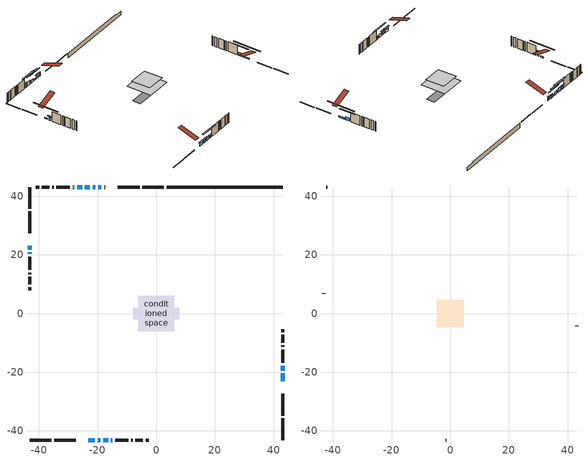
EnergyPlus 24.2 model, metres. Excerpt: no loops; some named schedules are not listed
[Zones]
conditioned space
 floor outside (Floor1 construction): -2.17,-2.17 -2.17,2.17 2.17,2.17 2.17,-2.17 z0.61
 floor adiabatic (AdiabaticFloorConstruction): -6.07,-6.07 -6.07,6.07 6.07,6.07 6.07,-6.07 z3.05
 floor foundation (Slab1 construction): -7.89,-2.01 -7.89,2.01 7.89,2.01 7.89,-2.01 z-1.74
 wall outside (RimJoist1 construction): 2.62,43.14 -4.76,43.14 / -43.14,-43.14 -35.76,-43.14 / -43.14,43.14 -43.14,35.76 / 43.14,-43.14 43.14,-35.76 z0.61:0.91
 wall outside (RimJoist2 construction): -5.69,43.14 -13.12,43.14 / -34.83,-43.14 -27.41,-43.14 / -43.14,34.83 -43.14,27.41 / 43.14,-34.83 43.14,-27.41 z0.61:0.91
 wall outside (AdiabaticWallConstruction 1): -17.34,43.14 -17.79,43.14 z0.61:2.64
 wall outside (AdiabaticWallConstruction): -18.72,43.14 -19.84,43.14 z0.61:1.73; -20.77,43.14 -21.68,43.14 z0.61:1.5; -22.61,43.14 -24.31,43.14 z0.61:2.11; -25.24,43.14 -26.99,43.14 z0.61:2.62; 43.14,-23.18 43.14,-20.44 / -43.14,23.18 -43.14,21.81 z0.61:1.14; -27.92,43.14 -28.56,43.14 z0.61:1.91; -43.14,20.88 -43.14,20.35 z0.61:2.14; -23.18,-43.14 -20.95,-43.14 / -20.02,-43.14 -19.08,-43.14 z0.61:1.93; -18.15,-43.14 -16.42,-43.14 z0.61:2.31; -15.49,-43.14 -14.98,-43.14 z0.61:2.24; 43.14,-19.51 43.14,-17.78 z0.61:2.13
 wall outside (Wall1 construction): -29.49,43.14 -34.05,43.14 / -14.05,-43.14 -9.49,-43.14 / -43.14,19.42 -43.14,14.85 / 43.14,-16.85 43.14,-12.28 z0.61:5.49
 wall outside (Wall2 construction): -34.98,43.14 -35.5,43.14 / -8.56,-43.14 -8.04,-43.14 / -43.14,13.92 -43.14,13.41 / 43.14,-11.35 43.14,-10.84 z0.61:5.49
 wall outside (Wall3 construction): -36.43,43.14 -39.01,43.14 / -7.11,-43.14 -4.53,-43.14 / -43.14,12.48 -43.14,9.89 / 43.14,-9.91 43.14,-7.32 z0.61:5.49
 wall outside (Wall4 construction): -39.94,43.14 -41.04,43.14 / -3.6,-43.14 -2.5,-43.14 / -43.14,8.96 -43.14,7.87 / 43.14,-6.39 43.14,-5.29 z0.61:5.49
 wall foundation (FoundationWall1 construction): 3.55,43.14,-1.74 3.55,43.14,0.61 39.18,43.14,0.61 39.18,43.14,0.06 43.14,43.14,0.06 43.14,43.14,-1.74
 window (WindowConstruction): -18.72,43.14 -19.84,43.14 z0.61:1.73
 window (WindowConstruction 7): -20.77,43.14 -21.68,43.14 z0.61:1.5
 window (WindowConstruction 8): -22.61,43.14 -24.31,43.14 z0.61:2.11
 window (WindowConstruction 9): -25.24,43.14 -26.99,43.14 z0.61:2.62
 window (WindowConstruction 11): 43.14,-23.18 43.14,-20.44 z0.61:1.14
 window (WindowConstruction 12): -43.14,23.18 -43.14,21.81 z0.61:1.14
 window (WindowConstruction 1): -27.92,43.14 -28.56,43.14 z0.61:1.91
 window (WindowConstruction 2): -43.14,20.88 -43.14,20.35 z0.61:2.13
 window (WindowConstruction 3): -23.18,-43.14 -20.95,-43.14 z0.61:1.93
 window (WindowConstruction 4): -20.02,-43.14 -19.08,-43.14 z0.61:1.93
 window (WindowConstruction 5): -18.15,-43.14 -16.42,-43.14 z0.61:2.31
 window (WindowConstruction 10): -15.49,-43.14 -14.98,-43.14 z0.61:2.23
 window (WindowConstruction 6): 43.14,-19.51 43.14,-17.78 z0.61:2.13
 door (Door): -17.34,43.14 -17.79,43.14 z0.61:2.64
 ceiling adiabatic (AdiabaticFloorConstruction): 6.07,-6.07 6.07,6.07 -6.07,6.07 -6.07,-6.07 z3.05
attic - vented
 floor to conditioned space (Floor2 construction Reversed): -4.61,-4.61 -4.61,4.61 4.61,4.61 4.61,-4.61 z5.49
 wall outside (Wall5 construction): -41.97,43.14 -42.21,43.14 / -1.57,-43.14 -1.33,-43.14 / -43.14,6.94 -43.14,6.69 / 43.14,-4.37 43.14,-4.12 z0.61:5.49
 roof outside (Roof1 construction): -16.41,43.14,5.49 -16.41,34.17,8.48 -14.05,34.17,8.48 -14.05,43.14,5.49; -24.11,-43.14,5.49 -24.11,-34.17,8.48 -26.48,-34.17,8.48 -26.48,-43.14,5.49; -43.14,24.11,5.49 -34.17,24.11,8.48 -34.17,26.48,8.48 -43.14,26.48,5.49; 43.14,-24.11,5.49 34.17,-24.11,8.48 34.17,-26.48,8.48 43.14,-26.48,5.49
shading: -20.6,43.14 -17.96,43.14 -17.96,43.6 -20.6,43.6 z2.49; -24.88,43.14 -17.57,43.14 -17.57,43.6 -24.88,43.6 z4.7; -27.51,43.14 -19.41,43.14 -19.41,43.6 -27.51,43.6 z5.31; -30.19,43.14 -22.04,43.14 -22.04,43.6 -30.19,43.6 z5.82; 43.14,-14.8 43.14,-28.82 43.6,-28.82 43.6,-14.8 z6.78; -43.14,16.17 -43.14,28.82 -43.6,28.82 -43.6,16.17 z6.78; -29.32,43.14 -27.16,43.14 -27.16,43.6 -29.32,43.6 z2.66; -43.14,19.59 -43.14,21.64 -43.6,21.64 -43.6,19.59 z2.89; -20.19,-43.14 -23.94,-43.14 -23.94,-43.6 -20.19,-43.6 z2.69; -18.32,-43.14 -20.78,-43.14 -20.78,-43.6 -18.32,-43.6 z2.69; -13.22,-43.14 -21.35,-43.14 -21.35,-43.6 -13.22,-43.6 z5.51; -11.78,-43.14 -18.69,-43.14 -18.69,-43.6 -11.78,-43.6 z5.43; 43.14,-14.58 43.14,-22.71 43.6,-22.71 43.6,-14.58 z5.33
[Building]
Building 1: Terrain=Suburbs
[Site:Location]
Montreal Intl AP_QC: Latitude {deg}=45.47; Longitude {deg}=-73.74; Time Zone {hr}=-5; Elevation {m}=36; Keep Site Location Information=Yes
[Site:GroundTemperature:Shallow]
2.07863, -0.316383, -0.508184, 0.628371, 5.19101, 9.73239, 13.6695, 16.1636, 16.3755, 14.347, 10.5102, 6.10817
[Site:WaterMainsTemperature]
Calculation Method=Schedule; Temperature Schedule=mains temperature schedule
[Material] Roughness=Rough; Thermal Absorptance=0.9
Name | Thickness {m} | Conductivity {W/m-K} | Density {kg/m3} | Specific Heat {J/kg-K} | Solar Absorptance | Visible Absorptance
asphalt or fiberglass shingles | 0.00635 | 0.162714 | 1121.4 | 1465.45 | 0.4 | 0.4
ceiling loosefill ins | 0.169333 | 0.0480833 | 16.02 | 1046.75 | 0.7 | 0.7
ceiling stud and cavity | 0.1397 | 0.120757 | 65.682 | 1177.47 | 0.7 | 0.7
concrete 4.0 in. | 0.1016 | 1.803125 | 2242.8 | 837.4 | 0.7 | 0.7
concrete 8.0 in. | 0.2032 | 1.803125 | 2242.8 | 837.4 | 0.7 | 0.7
door material | 0.04445 | 0.0451087 | 512.64 | 1214.23 | 0.7 | 0.7
exterior vertical ins | 0.0457286 | 0.029427 | 32.04 | 1214.23 | 0.7 | 0.7
floor covering | 0.0127 | 0.0433444 | 54.468 | 1339.84 | 0.6 | 0.6
floor rigid ins; rim joist rigid ins; wall rigid ins | 0.051816 | 0.029427 | 32.04 | 1214.23 | 0.7 | 0.7
floor rigid ins 1; wall rigid ins 1 | 0.512978 | 0.029427 | 32.04 | 1214.23 | 0.7 | 0.7
floor stud and cavity | 0.1397 | 0.0919112 | 92.3553 | 1139.71 | 0.7 | 0.7
floor stud and cavity 1 | 0.1397 | 1.75129 | 37.0049 | 1207.88 | 0.7 | 0.7
furniture material conditioned space 1 | 0.1524 | 0.115458 | 640.8 | 1214.23 | 0.6 | 0.6
gypsum board | 0.0127 | 0.160291 | 801 | 837.4 | 0.6 | 0.6
gypsum board 1 | 0.0127 | 0.160291 | 801 | 837.4 | 0.7 | 0.7
osb sheathing 0.5 in. | 0.0127 | 0.115458 | 512.64 | 1214.23 | 0.7 | 0.7
osb sheathing 0.75 in. | 0.01905 | 0.115458 | 512.64 | 1214.23 | 0.7 | 0.7
osb sheathing 2.0 in. | 0.0508 | 0.115458 | 512.64 | 1214.23 | 0.7 | 0.7
rim joist stud and cavity | 0.0508 | 0.0405436 | 125.044 | 1163.47 | 0.6 | 0.6
rim joist stud and cavity 1 | 0.0508 | 0.0402607 | 125.044 | 1163.47 | 0.6 | 0.6
slab rigid ins | 0.0309699 | 0.029427 | 32.04 | 1214.23 | 0.7 | 0.7
wall stud and cavity | 0.1397 | 0.219778 | 139.0536 | 1170.24 | 0.7 | 0.7
wall stud and cavity 1 | 0.1397 | 0.289564 | 139.0536 | 1170.24 | 0.7 | 0.7
wall stud and cavity 2 | 0.1397 | 0.233353 | 139.0536 | 1170.24 | 0.7 | 0.7
wall stud and cavity 3 | 0.1397 | 0.330587 | 139.0536 | 1170.24 | 0.7 | 0.7
wall stud and cavity 4 | 0.0889 | 6.1454 | 50.32683 | 1063.81 | 0.6 | 0.6
wall stud and cavity 5 | 0.0889 | 0.380278 | 52.3479 | 1209.89 | 0.7 | 0.7
wall stud and cavity 6 | 0.0889 | 0.391764 | 83.0341 | 1211.67 | 0.7 | 0.7
wood siding | 0.0254 | 0.102417 | 544.68 | 1172.36 | 0.4 | 0.4
wood siding 1 | 0.00254 | 0.102417 | 544.68 | 1172.36 | 0.4 | 0.4
wood siding 2; wood siding 3; wood siding 4 | 0.0254 | 0.102417 | 544.68 | 1172.36 | 0.7 | 0.7
[WindowMaterial:SimpleGlazingSystem]
Name | U-Factor {W/m2-K} | Solar Heat Gain Coefficient
WindowMaterial | 1.76643 | 0.39
WindowMaterial 1 | 1.86466 | 0.36
WindowMaterial 10 | 6.72048 | 0.74
WindowMaterial 11 | 2.67207 | 0.48
WindowMaterial 2 | 1.90213 | 0.34
WindowMaterial 3 | 1.743146 | 0.4
WindowMaterial 4 | 1.77324 | 0.39
WindowMaterial 5 | 1.65684 | 0.43
WindowMaterial 6 | 1.981622 | 0.32
WindowMaterial 7 | 1.83797 | 0.37
WindowMaterial 8 | 1.67274 | 0.42
WindowMaterial 9 | 3.00537 | 0.46
[Construction]
AdiabaticFloorConstruction: floor stud and cavity 1, floor rigid ins 1, osb sheathing 0.75 in., floor covering
AdiabaticWallConstruction: wood siding 3, wall rigid ins 1, wall stud and cavity 5, gypsum board
AdiabaticWallConstruction 1: wood siding 4, wall rigid ins 1, wall stud and cavity 5, gypsum board
Door: door material
Floor1 construction: floor stud and cavity, floor rigid ins, osb sheathing 0.75 in., floor covering
Floor2 construction Reversed: gypsum board, ceiling stud and cavity, ceiling loosefill ins
FoundationWall1 construction: concrete 8.0 in., gypsum board 1
furniture construction conditioned space 1: furniture material conditioned space 1
PartitionWallConstruction: gypsum board, wall stud and cavity 6, gypsum board
RimJoist1 construction: wood siding 2, rim joist rigid ins, osb sheathing 2.0 in., rim joist stud and cavity
RimJoist2 construction: wood siding 2, rim joist rigid ins, osb sheathing 2.0 in., rim joist stud and cavity 1
Roof1 construction: asphalt or fiberglass shingles
Slab1 construction: slab rigid ins, concrete 4.0 in.
Wall1 construction: wood siding, wall rigid ins, osb sheathing 0.5 in., wall stud and cavity, gypsum board
Wall2 construction: wood siding, wall rigid ins, osb sheathing 0.5 in., wall stud and cavity 1, gypsum board
Wall3 construction: wood siding, wall rigid ins, osb sheathing 0.5 in., wall stud and cavity 2, gypsum board
Wall4 construction: wood siding, wall rigid ins, osb sheathing 0.5 in., wall stud and cavity 3, gypsum board
Wall5 construction: wood siding 1, wall stud and cavity 4
WindowConstruction: WindowMaterial
WindowConstruction 1: WindowMaterial 1
WindowConstruction 10: WindowMaterial 10
WindowConstruction 11; WindowConstruction 12: WindowMaterial 11
WindowConstruction 2: WindowMaterial 2
WindowConstruction 3: WindowMaterial 3
WindowConstruction 4: WindowMaterial 4
WindowConstruction 5: WindowMaterial 5
WindowConstruction 6: WindowMaterial 6
WindowConstruction 7: WindowMaterial 7
WindowConstruction 8: WindowMaterial 8
WindowConstruction 9: WindowMaterial 9
[Zone] Multiplier=1; Part of Total Floor Area=Yes
Name | Volume {m3}
attic - vented | 41.2297
conditioned space | 542.4
[Space]
Name | Zone | Volume {m3}
attic - vented 1 | attic - vented | 41.2297
conditioned space 1 | conditioned space | 542.4
[ZoneInfiltration:EffectiveLeakageArea]
infil attic - vented 1: Zone or Space=attic - vented 1; Schedule=Always On Discrete; Effective Air Leakage Area {cm2}=3396; Stack Coefficient=0.00054715; Wind Coefficient=1.58042e-05
[ZoneMixing]
whole house fan mix: Zone or Space=attic - vented; Schedule=Always On Continuous; Design Flow Rate Calculation Method=Flow/Zone; Design Flow Rate {m3/s}=0; Source Zone or Space=conditioned space
[SurfaceProperty:ExposedFoundationPerimeter]
Slab1: Exposed Perimeter Calculation Method=TotalExposedPerimeter; Total Exposed Perimeter {m}=39.594
[InternalMass] Zone or ZoneList=conditioned space; Space or SpaceList=conditioned space 1
Name | Construction | Surface Area {m2}
furniture mass conditioned space 1 | furniture construction conditioned space 1 | 91.88
partition wall mass | PartitionWallConstruction | 229.7
[Lights]
interior lighting: Zone or ZoneList or Space or SpaceList=conditioned space 1; Schedule=interior lighting schedule; Design Level Calculation Method=LightingLevel; Lighting Level {W}=343.2; Return Air Fraction=0; Fraction Radiant=0.6; Fraction Visible=0.2; Fraction Replaceable=1
[People]
occupants: Zone or ZoneList or Space or SpaceList=conditioned space 1; Number of People Schedule=occupants schedule; Number of People Calculation Method=People; Number of People=3; Fraction Radiant=0.314171; Sensible Heat Fraction=0.56303; Activity Level Schedule=occupants activity schedule; Carbon Dioxide Generation Rate {m3/s-W}=0; Enable ASHRAE 55 Comfort Warnings=No; Mean Radiant Temperature Calculation Type=EnclosureAveraged
[ElectricEquipment] Zone or ZoneList or Space or SpaceList=conditioned space 1; Design Level Calculation Method=EquipmentLevel
Name | Schedule | Design Level {W} | Fraction Latent | Fraction Radiant | Fraction Lost
clothes dryer | clothes dryer schedule | 140.772 | 0.015 | 0.081 | 0.85
clothes washer | clothes washer schedule | 32.1985 | 0.03 | 0.162 | 0.7
cooking range | cooking range schedule | 215.147 | 0.08 | 0.432 | 0.2
dishwasher | dishwasher schedule | 66.8632 | 0.3 | 0.18 | 0.4
fridge | fridge schedule | 72.9452 | 0 | 0.6 | 0
mech vent bath fan 0 | mech vent bath fan 0 schedule | 50.2 | 0 | 0 | 1
mech vent bath fan 1 | mech vent bath fan 1 schedule | 50.2 | 0 | 0 | 1
mech vent house fan | mech vent house fan schedule | 19.9167 | 0 | 0 | 0.5
mech vent house fan cfis | mech vent house fan cfis schedule | 0 | 0 | 0 | 0
mech vent range fan 0 | mech vent range fan 0 schedule | 57 | 0 | 0 | 1
misc plug loads | misc plug loads schedule | 494.7 | 0.045 | 0.513 | 0.1
whole house fan | Always On Discrete | 0 | 0 | 0 | 1
[OtherEquipment] Zone or ZoneList or Space or SpaceList=conditioned space 1; Design Level Calculation Method=EquipmentLevel
Name | Fuel Type | Schedule | Design Level {W} | Fraction Latent | Fraction Radiant | Fraction Lost
clothes dryer 1 | Electricity | clothes dryer schedule | 0 | 0.015 | 0.081 | 0.85
cooking range 1 | Electricity | cooking range schedule | 0 | 0.08 | 0.432 | 0.2
general water use latent | None | general water use schedule | 62.594 | 1 | 0 | 0
general water use sensible | None | general water use schedule | -61.6891 | 0 | 0.6 | 0
mech vent house fan latent load | None | Always On Discrete | 0 | 1 | 0 | 0
mech vent house fan sensible load | None | Always On Discrete | 0 | 0 | 0 | 0
water heater energy adjustment1 | Electricity | Always On Discrete | 0.01 | 0 | 0 | 1
[ZoneInfiltration:DesignFlowRate] Zone or ZoneList or Space or SpaceList=conditioned space 1; Schedule=Always On Discrete; Design Flow Rate Calculation Method=Flow/Zone; Design Flow Rate {m3/s}=0
infil flow; natural vent flow; whole house fan flow
[Foundation:Kiva]
Foundation Kiva 1: Initial Indoor Air Temperature {C}=18; Wall Height Above Grade {m}=0.609996; Wall Depth Below Slab {m}=0.2032; Custom Block Material Name 1=exterior vertical ins; Custom Block Depth 1 {m}=2.350008; Custom Block X Position 1 {m}=0.2159; Custom Block Z Position 1 {m}=0
[Foundation:Kiva:Settings]
Soil Conductivity {W/m-K}=0.849921; Soil Density {kg/m3}=1842.3; Soil Specific Heat {J/kg-K}=418.7; Ground Solar Absorptivity=0.9; Ground Thermal Absorptivity=0.9; Ground Surface Roughness {m}=0.03; Far-Field Width {m}=40; Deep-Ground Boundary Condition=ZeroFlux; Deep-Ground Depth {m}=40; Minimum Cell Dimension {m}=0.2; Maximum Cell Growth Coefficient=3; Simulation Timestep=Timestep
[Exterior:Lights]
exterior lighting: Schedule=exterior lighting schedule; Design Level {W}=75.6
[Schedule:Constant]
Name | Hourly Value
Always On Continuous; mech vent house fan schedule; mech vent house fan cfis schedule; Always On Discrete | 1
occupants activity schedule | 117.228
fridge schedule | 0
[Schedule:Week:Daily]
interior lighting schedule Week Rule - Jan1-Jan27: interior lighting schedule day, interior lighting schedule day, interior lighting schedule day, interior lighting schedule day, interior lighting schedule day, interior lighting schedule day, interior lighting schedule day, interior lighting schedule default day, interior lighting schedule default day, interior lighting schedule default day, interior lighting schedule default day, interior lighting schedule default day
interior lighting schedule Week Rule - Jan28-Feb3: interior lighting schedule day, interior lighting schedule day, interior lighting schedule day, interior lighting schedule day, interior lighting schedule day 1, interior lighting schedule day 1, interior lighting schedule day 1, interior lighting schedule default day, interior lighting schedule default day, interior lighting schedule default day, interior lighting schedule default day, interior lighting schedule default day
interior lighting schedule Week Rule - Feb4-Feb24: interior lighting schedule day 1, interior lighting schedule day 1, interior lighting schedule day 1, interior lighting schedule day 1, interior lighting schedule day 1, interior lighting schedule day 1, interior lighting schedule day 1, interior lighting schedule default day, interior lighting schedule default day, interior lighting schedule default day, interior lighting schedule default day, interior lighting schedule default day
interior lighting schedule Week Rule - Feb25-Mar3: interior lighting schedule day 1, interior lighting schedule day 1, interior lighting schedule day 1, interior lighting schedule day 1, interior lighting schedule day 2, interior lighting schedule day 2, interior lighting schedule day 2, interior lighting schedule default day, interior lighting schedule default day, interior lighting schedule default day, interior lighting schedule default day, interior lighting schedule default day
interior lighting schedule Week Rule - Mar4-Mar31: interior lighting schedule day 2, interior lighting schedule day 2, interior lighting schedule day 2, interior lighting schedule day 2, interior lighting schedule day 2, interior lighting schedule day 2, interior lighting schedule day 2, interior lighting schedule default day, interior lighting schedule default day, interior lighting schedule default day, interior lighting schedule default day, interior lighting schedule default day
interior lighting schedule Week Rule - Apr1-Apr28: interior lighting schedule day 3, interior lighting schedule day 3, interior lighting schedule day 3, interior lighting schedule day 3, interior lighting schedule day 3, interior lighting schedule day 3, interior lighting schedule day 3, interior lighting schedule default day, interior lighting schedule default day, interior lighting schedule default day, interior lighting schedule default day, interior lighting schedule default day
interior lighting schedule Week Rule - Apr29-May5: interior lighting schedule day 3, interior lighting schedule day 3, interior lighting schedule day 4, interior lighting schedule day 4, interior lighting schedule day 4, interior lighting schedule day 4, interior lighting schedule day 4, interior lighting schedule default day, interior lighting schedule default day, interior lighting schedule default day, interior lighting schedule default day, interior lighting schedule default day
interior lighting schedule Week Rule - May6-May26: interior lighting schedule day 4, interior lighting schedule day 4, interior lighting schedule day 4, interior lighting schedule day 4, interior lighting schedule day 4, interior lighting schedule day 4, interior lighting schedule day 4, interior lighting schedule default day, interior lighting schedule default day, interior lighting schedule default day, interior lighting schedule default day, interior lighting schedule default day
interior lighting schedule Week Rule - May27-Jun2: interior lighting schedule day 4, interior lighting schedule day 4, interior lighting schedule day 4, interior lighting schedule day 4, interior lighting schedule day 4, interior lighting schedule day 5, interior lighting schedule day 5, interior lighting schedule default day, interior lighting schedule default day, interior lighting schedule default day, interior lighting schedule default day, interior lighting schedule default day
interior lighting schedule Week Rule - Jun3-Jun30: interior lighting schedule day 5, interior lighting schedule day 5, interior lighting schedule day 5, interior lighting schedule day 5, interior lighting schedule day 5, interior lighting schedule day 5, interior lighting schedule day 5, interior lighting schedule default day, interior lighting schedule default day, interior lighting schedule default day, interior lighting schedule default day, interior lighting schedule default day
interior lighting schedule Week Rule - Jul1-Jul28: interior lighting schedule day 6, interior lighting schedule day 6, interior lighting schedule day 6, interior lighting schedule day 6, interior lighting schedule day 6, interior lighting schedule day 6, interior lighting schedule day 6, interior lighting schedule default day, interior lighting schedule default day, interior lighting schedule default day, interior lighting schedule default day, interior lighting schedule default day
interior lighting schedule Week Rule - Jul29-Aug4: interior lighting schedule day 6, interior lighting schedule day 6, interior lighting schedule day 6, interior lighting schedule day 7, interior lighting schedule day 7, interior lighting schedule day 7, interior lighting schedule day 7, interior lighting schedule default day, interior lighting schedule default day, interior lighting schedule default day, interior lighting schedule default day, interior lighting schedule default day
interior lighting schedule Week Rule - Aug5-Aug25: interior lighting schedule day 7, interior lighting schedule day 7, interior lighting schedule day 7, interior lighting schedule day 7, interior lighting schedule day 7, interior lighting schedule day 7, interior lighting schedule day 7, interior lighting schedule default day, interior lighting schedule default day, interior lighting schedule default day, interior lighting schedule default day, interior lighting schedule default day
interior lighting schedule Week Rule - Aug26-Sep1: interior lighting schedule day 7, interior lighting schedule day 7, interior lighting schedule day 7, interior lighting schedule day 7, interior lighting schedule day 7, interior lighting schedule day 7, interior lighting schedule day 8, interior lighting schedule default day, interior lighting schedule default day, interior lighting schedule default day, interior lighting schedule default day, interior lighting schedule default day
interior lighting schedule Week Rule - Sep2-Sep29: interior lighting schedule day 8, interior lighting schedule day 8, interior lighting schedule day 8, interior lighting schedule day 8, interior lighting schedule day 8, interior lighting schedule day 8, interior lighting schedule day 8, interior lighting schedule default day, interior lighting schedule default day, interior lighting schedule default day, interior lighting schedule default day, interior lighting schedule default day
interior lighting schedule Week Rule - Sep30-Oct6: interior lighting schedule day 8, interior lighting schedule day 9, interior lighting schedule day 9, interior lighting schedule day 9, interior lighting schedule day 9, interior lighting schedule day 9, interior lighting schedule day 9, interior lighting schedule default day, interior lighting schedule default day, interior lighting schedule default day, interior lighting schedule default day, interior lighting schedule default day
interior lighting schedule Week Rule - Oct7-Oct27: interior lighting schedule day 9, interior lighting schedule day 9, interior lighting schedule day 9, interior lighting schedule day 9, interior lighting schedule day 9, interior lighting schedule day 9, interior lighting schedule day 9, interior lighting schedule default day, interior lighting schedule default day, interior lighting schedule default day, interior lighting schedule default day, interior lighting schedule default day
interior lighting schedule Week Rule - Oct28-Nov3: interior lighting schedule day 9, interior lighting schedule day 9, interior lighting schedule day 9, interior lighting schedule day 9, interior lighting schedule day 10, interior lighting schedule day 10, interior lighting schedule day 10, interior lighting schedule default day, interior lighting schedule default day, interior lighting schedule default day, interior lighting schedule default day, interior lighting schedule default day
interior lighting schedule Week Rule - Nov4-Nov24: interior lighting schedule day 10, interior lighting schedule day 10, interior lighting schedule day 10, interior lighting schedule day 10, interior lighting schedule day 10, interior lighting schedule day 10, interior lighting schedule day 10, interior lighting schedule default day, interior lighting schedule default day, interior lighting schedule default day, interior lighting schedule default day, interior lighting schedule default day
interior lighting schedule Week Rule - Nov25-Dec1: interior lighting schedule day 10, interior lighting schedule day 10, interior lighting schedule day 10, interior lighting schedule day 10, interior lighting schedule day 10, interior lighting schedule day 10, interior lighting schedule day 11, interior lighting schedule default day, interior lighting schedule default day, interior lighting schedule default day, interior lighting schedule default day, interior lighting schedule default day
interior lighting schedule Week Rule - Dec2-Dec31: interior lighting schedule day 11, interior lighting schedule day 11, interior lighting schedule day 11, interior lighting schedule day 11, interior lighting schedule day 11, interior lighting schedule day 11, interior lighting schedule day 11, interior lighting schedule default day, interior lighting schedule default day, interior lighting schedule default day, interior lighting schedule default day, interior lighting schedule default day
occupants schedule Week Rule - Jan1-Dec31: occupants schedule day, occupants schedule day, occupants schedule day, occupants schedule day, occupants schedule day, occupants schedule day, occupants schedule day, occupants schedule default day, occupants schedule default day, occupants schedule default day, occupants schedule default day, occupants schedule default day
clothes dryer schedule Week Rule - Jan1-Dec31: clothes dryer schedule day, clothes dryer schedule day, clothes dryer schedule day, clothes dryer schedule day, clothes dryer schedule day, clothes dryer schedule day, clothes dryer schedule day, clothes dryer schedule default day, clothes dryer schedule default day, clothes dryer schedule default day, clothes dryer schedule default day, clothes dryer schedule default day
clothes washer schedule Week Rule - Jan1-Dec31: clothes washer schedule day, clothes washer schedule day, clothes washer schedule day, clothes washer schedule day, clothes washer schedule day, clothes washer schedule day, clothes washer schedule day, clothes washer schedule default day, clothes washer schedule default day, clothes washer schedule default day, clothes washer schedule default day, clothes washer schedule default day
cooking range schedule Week Rule - Jan1-Dec31: cooking range schedule day, cooking range schedule day, cooking range schedule day, cooking range schedule day, cooking range schedule day, cooking range schedule day, cooking range schedule day, cooking range schedule default day, cooking range schedule default day, cooking range schedule default day, cooking range schedule default day, cooking range schedule default day
dishwasher schedule Week Rule - Jan1-Dec31: dishwasher schedule day, dishwasher schedule day, dishwasher schedule day, dishwasher schedule day, dishwasher schedule day, dishwasher schedule day, dishwasher schedule day, dishwasher schedule default day, dishwasher schedule default day, dishwasher schedule default day, dishwasher schedule default day, dishwasher schedule default day
mech vent bath fan 0 schedule Week Rule - Jan1-Dec31: mech vent bath fan 0 schedule day, mech vent bath fan 0 schedule day, mech vent bath fan 0 schedule day, mech vent bath fan 0 schedule day, mech vent bath fan 0 schedule day, mech vent bath fan 0 schedule day, mech vent bath fan 0 schedule day, mech vent bath fan 0 schedule default day, mech vent bath fan 0 schedule default day, mech vent bath fan 0 schedule default day, mech vent bath fan 0 schedule default day, mech vent bath fan 0 schedule default day
mech vent bath fan 1 schedule Week Rule - Jan1-Dec31: mech vent bath fan 1 schedule day, mech vent bath fan 1 schedule day, mech vent bath fan 1 schedule day, mech vent bath fan 1 schedule day, mech vent bath fan 1 schedule day, mech vent bath fan 1 schedule day, mech vent bath fan 1 schedule day, mech vent bath fan 1 schedule default day, mech vent bath fan 1 schedule default day, mech vent bath fan 1 schedule default day, mech vent bath fan 1 schedule default day, mech vent bath fan 1 schedule default day
mech vent range fan 0 schedule Week Rule - Jan1-Dec31: mech vent range fan 0 schedule day, mech vent range fan 0 schedule day, mech vent range fan 0 schedule day, mech vent range fan 0 schedule day, mech vent range fan 0 schedule day, mech vent range fan 0 schedule day, mech vent range fan 0 schedule day, mech vent range fan 0 schedule default day, mech vent range fan 0 schedule default day, mech vent range fan 0 schedule default day, mech vent range fan 0 schedule default day, mech vent range fan 0 schedule default day
misc plug loads schedule Week Rule - Jan1-Dec31: misc plug loads schedule day, misc plug loads schedule day, misc plug loads schedule day, misc plug loads schedule day, misc plug loads schedule day, misc plug loads schedule day, misc plug loads schedule day, misc plug loads schedule default day, misc plug loads schedule default day, misc plug loads schedule default day, misc plug loads schedule default day, misc plug loads schedule default day
general water use schedule Week Rule - Jan1-Dec31: general water use schedule day, general water use schedule day, general water use schedule day, general water use schedule day, general water use schedule day, general water use schedule day, general water use schedule day, general water use schedule default day, general water use schedule default day, general water use schedule default day, general water use schedule default day, general water use schedule default day
exterior lighting schedule Week Rule - Jan1-Jan27: exterior lighting schedule day, exterior lighting schedule day, exterior lighting schedule day, exterior lighting schedule day, exterior lighting schedule day, exterior lighting schedule day, exterior lighting schedule day, exterior lighting schedule default day, exterior lighting schedule default day, exterior lighting schedule default day, exterior lighting schedule default day, exterior lighting schedule default day
exterior lighting schedule Week Rule - Jan28-Feb3: exterior lighting schedule day, exterior lighting schedule day, exterior lighting schedule day, exterior lighting schedule day, exterior lighting schedule day 1, exterior lighting schedule day 1, exterior lighting schedule day 1, exterior lighting schedule default day, exterior lighting schedule default day, exterior lighting schedule default day, exterior lighting schedule default day, exterior lighting schedule default day
exterior lighting schedule Week Rule - Feb4-Feb24: exterior lighting schedule day 1, exterior lighting schedule day 1, exterior lighting schedule day 1, exterior lighting schedule day 1, exterior lighting schedule day 1, exterior lighting schedule day 1, exterior lighting schedule day 1, exterior lighting schedule default day, exterior lighting schedule default day, exterior lighting schedule default day, exterior lighting schedule default day, exterior lighting schedule default day
exterior lighting schedule Week Rule - Feb25-Mar3: exterior lighting schedule day 1, exterior lighting schedule day 1, exterior lighting schedule day 1, exterior lighting schedule day 1, exterior lighting schedule day 2, exterior lighting schedule day 2, exterior lighting schedule day 2, exterior lighting schedule default day, exterior lighting schedule default day, exterior lighting schedule default day, exterior lighting schedule default day, exterior lighting schedule default day
exterior lighting schedule Week Rule - Mar4-Mar31: exterior lighting schedule day 2, exterior lighting schedule day 2, exterior lighting schedule day 2, exterior lighting schedule day 2, exterior lighting schedule day 2, exterior lighting schedule day 2, exterior lighting schedule day 2, exterior lighting schedule default day, exterior lighting schedule default day, exterior lighting schedule default day, exterior lighting schedule default day, exterior lighting schedule default day
exterior lighting schedule Week Rule - Apr1-Apr28: exterior lighting schedule day 3, exterior lighting schedule day 3, exterior lighting schedule day 3, exterior lighting schedule day 3, exterior lighting schedule day 3, exterior lighting schedule day 3, exterior lighting schedule day 3, exterior lighting schedule default day, exterior lighting schedule default day, exterior lighting schedule default day, exterior lighting schedule default day, exterior lighting schedule default day
exterior lighting schedule Week Rule - Apr29-May5: exterior lighting schedule day 3, exterior lighting schedule day 3, exterior lighting schedule day 4, exterior lighting schedule day 4, exterior lighting schedule day 4, exterior lighting schedule day 4, exterior lighting schedule day 4, exterior lighting schedule default day, exterior lighting schedule default day, exterior lighting schedule default day, exterior lighting schedule default day, exterior lighting schedule default day
exterior lighting schedule Week Rule - May6-May26: exterior lighting schedule day 4, exterior lighting schedule day 4, exterior lighting schedule day 4, exterior lighting schedule day 4, exterior lighting schedule day 4, exterior lighting schedule day 4, exterior lighting schedule day 4, exterior lighting schedule default day, exterior lighting schedule default day, exterior lighting schedule default day, exterior lighting schedule default day, exterior lighting schedule default day
exterior lighting schedule Week Rule - May27-Jun2: exterior lighting schedule day 4, exterior lighting schedule day 4, exterior lighting schedule day 4, exterior lighting schedule day 4, exterior lighting schedule day 4, exterior lighting schedule day 5, exterior lighting schedule day 5, exterior lighting schedule default day, exterior lighting schedule default day, exterior lighting schedule default day, exterior lighting schedule default day, exterior lighting schedule default day
exterior lighting schedule Week Rule - Jun3-Jun30: exterior lighting schedule day 5, exterior lighting schedule day 5, exterior lighting schedule day 5, exterior lighting schedule day 5, exterior lighting schedule day 5, exterior lighting schedule day 5, exterior lighting schedule day 5, exterior lighting schedule default day, exterior lighting schedule default day, exterior lighting schedule default day, exterior lighting schedule default day, exterior lighting schedule default day
exterior lighting schedule Week Rule - Jul1-Jul28: exterior lighting schedule day 6, exterior lighting schedule day 6, exterior lighting schedule day 6, exterior lighting schedule day 6, exterior lighting schedule day 6, exterior lighting schedule day 6, exterior lighting schedule day 6, exterior lighting schedule default day, exterior lighting schedule default day, exterior lighting schedule default day, exterior lighting schedule default day, exterior lighting schedule default day
exterior lighting schedule Week Rule - Jul29-Aug4: exterior lighting schedule day 6, exterior lighting schedule day 6, exterior lighting schedule day 6, exterior lighting schedule day 7, exterior lighting schedule day 7, exterior lighting schedule day 7, exterior lighting schedule day 7, exterior lighting schedule default day, exterior lighting schedule default day, exterior lighting schedule default day, exterior lighting schedule default day, exterior lighting schedule default day
[Schedule:Year]
interior lighting schedule: interior lighting schedule Week Rule - Jan1-Jan27, 1, 1, 1, 27, interior lighting schedule Week Rule - Jan28-Feb3, 1, 28, 2, 3, interior lighting schedule Week Rule - Feb4-Feb24, 2, 4, 2, 24, interior lighting schedule Week Rule - Feb25-Mar3, 2, 25, 3, 3, interior lighting schedule Week Rule - Mar4-Mar31, 3, 4, 3, 31, interior lighting schedule Week Rule - Apr1-Apr28, 4, 1, 4, 28, interior lighting schedule Week Rule - Apr29-May5, 4, 29, 5, 5, interior lighting schedule Week Rule - May6-May26, 5, 6, 5, 26, interior lighting schedule Week Rule - May27-Jun2, 5, 27, 6, 2, interior lighting schedule Week Rule - Jun3-Jun30, 6, 3, 6, 30, interior lighting schedule Week Rule - Jul1-Jul28, 7, 1, 7, 28, interior lighting schedule Week Rule - Jul29-Aug4, 7, 29, 8, 4, interior lighting schedule Week Rule - Aug5-Aug25, 8, 5, 8, 25, interior lighting schedule Week Rule - Aug26-Sep1, 8, 26, 9, 1, interior lighting schedule Week Rule - Sep2-Sep29, 9, 2, 9, 29, interior lighting schedule Week Rule - Sep30-Oct6, 9, 30, 10, 6, interior lighting schedule Week Rule - Oct7-Oct27, 10, 7, 10, 27, interior lighting schedule Week Rule - Oct28-Nov3, 10, 28, 11, 3, interior lighting schedule Week Rule - Nov4-Nov24, 11, 4, 11, 24, interior lighting schedule Week Rule - Nov25-Dec1, 11, 25, 12, 1, interior lighting schedule Week Rule - Dec2-Dec31, 12, 2, 12, 31
occupants schedule: occupants schedule Week Rule - Jan1-Dec31, 1, 1, 12, 31
clothes dryer schedule: clothes dryer schedule Week Rule - Jan1-Dec31, 1, 1, 12, 31
clothes washer schedule: clothes washer schedule Week Rule - Jan1-Dec31, 1, 1, 12, 31
cooking range schedule: cooking range schedule Week Rule - Jan1-Dec31, 1, 1, 12, 31
dishwasher schedule: dishwasher schedule Week Rule - Jan1-Dec31, 1, 1, 12, 31
mech vent bath fan 0 schedule: mech vent bath fan 0 schedule Week Rule - Jan1-Dec31, 1, 1, 12, 31
mech vent bath fan 1 schedule: mech vent bath fan 1 schedule Week Rule - Jan1-Dec31, 1, 1, 12, 31
mech vent range fan 0 schedule: mech vent range fan 0 schedule Week Rule - Jan1-Dec31, 1, 1, 12, 31
misc plug loads schedule: misc plug loads schedule Week Rule - Jan1-Dec31, 1, 1, 12, 31
general water use schedule: general water use schedule Week Rule - Jan1-Dec31, 1, 1, 12, 31
exterior lighting schedule: exterior lighting schedule Week Rule - Jan1-Jan27, 1, 1, 1, 27, exterior lighting schedule Week Rule - Jan28-Feb3, 1, 28, 2, 3, exterior lighting schedule Week Rule - Feb4-Feb24, 2, 4, 2, 24, exterior lighting schedule Week Rule - Feb25-Mar3, 2, 25, 3, 3, exterior lighting schedule Week Rule - Mar4-Mar31, 3, 4, 3, 31, exterior lighting schedule Week Rule - Apr1-Apr28, 4, 1, 4, 28, exterior lighting schedule Week Rule - Apr29-May5, 4, 29, 5, 5, exterior lighting schedule Week Rule - May6-May26, 5, 6, 5, 26, exterior lighting schedule Week Rule - May27-Jun2, 5, 27, 6, 2, exterior lighting schedule Week Rule - Jun3-Jun30, 6, 3, 6, 30, exterior lighting schedule Week Rule - Jul1-Jul28, 7, 1, 7, 28, exterior lighting schedule Week Rule - Jul29-Aug4, 7, 29, 8, 4, exterior lighting schedule Week Rule - Aug5-Aug25, 8, 5, 8, 25, exterior lighting schedule Week Rule - Aug26-Sep1, 8, 26, 9, 1, exterior lighting schedule Week Rule - Sep2-Sep29, 9, 2, 9, 29, exterior lighting schedule Week Rule - Sep30-Oct6, 9, 30, 10, 6, exterior lighting schedule Week Rule - Oct7-Oct27, 10, 7, 10, 27, exterior lighting schedule Week Rule - Oct28-Nov3, 10, 28, 11, 3, exterior lighting schedule Week Rule - Nov4-Nov24, 11, 4, 11, 24, exterior lighting schedule Week Rule - Nov25-Dec1, 11, 25, 12, 1, exterior lighting schedule Week Rule - Dec2-Dec31, 12, 2, 12, 31
[Schedule:Compact]
mains temperature schedule: Through: 01/01, For: AllDays, Until: 24:00, 6.56833, Through: 01/02, For: AllDays, Until: 24:00, 6.48722, Through: 01/03, For: AllDays, Until: 24:00, 6.40722, Through: 01/04, For: AllDays, Until: 24:00, 6.32889, Through: 01/05, For: AllDays, Until: 24:00, 6.25167, Through: 01/06, For: AllDays, Until: 24:00, 6.17611, Through: 01/07, For: AllDays, Until: 24:00, 6.10222, Through: 01/08, For: AllDays, Until: 24:00, 6.02944, Through: 01/09, For: AllDays, Until: 24:00, 5.95833, Through: 01/10, For: AllDays, Until: 24:00, 5.88889, Through: 01/11, For: AllDays, Until: 24:00, 5.82056, Through: 01/12, For: AllDays, Until: 24:00, 5.75444, Through: 01/13, For: AllDays, Until: 24:00, 5.68944, Through: 01/14, For: AllDays, Until: 24:00, 5.62611, Through: 01/15, For: AllDays, Until: 24:00, 5.56444, Through: 01/16, For: AllDays, Until: 24:00, 5.50444, Through: 01/17, For: AllDays, Until: 24:00, 5.44611, Through: 01/18, For: AllDays, Until: 24:00, 5.38944, Through: 01/19, For: AllDays, Until: 24:00, 5.33389, Through: 01/20, For: AllDays, Until: 24:00, 5.28111, Through: 01/21, For: AllDays, Until: 24:00, 5.22944, Through: 01/22, For: AllDays, Until: 24:00, 5.17944, Through: 01/23, For: AllDays, Until: 24:00, 5.13111, Through: 01/24, For: AllDays, Until: 24:00, 5.085, Through: 01/25, For: AllDays, Until: 24:00, 5.04056, Through: 01/26, For: AllDays, Until: 24:00, 4.99778, Through: 01/27, For: AllDays, Until: 24:00, 4.95667, Through: 01/28, For: AllDays, Until: 24:00, 4.91778, Through: 01/29, For: AllDays, Until: 24:00, 4.88056, Through: 01/30, For: AllDays, Until: 24:00, 4.845, Through: 01/31, For: AllDays, Until: 24:00, 4.81167, Through: 02/01, For: AllDays, Until: 24:00, 4.77944, Through: 02/02, For: AllDays, Until: 24:00, 4.75, Through: 02/03, For: AllDays, Until: 24:00, 4.72167, Through: 02/04, For: AllDays, Until: 24:00, 4.69611, Through: 02/05, For: AllDays, Until: 24:00, 4.67167, Through: 02/06, For: AllDays, Until: 24:00, 4.64944, Through: 02/07, For: AllDays, Until: 24:00, 4.62889, Through: 02/08, For: AllDays, Until: 24:00, 4.61056, Through: 02/09, For: AllDays, Until: 24:00, 4.59389, Through: 02/10, For: AllDays, Until: 24:00, 4.57944, Through: 02/11, For: AllDays, Until: 24:00, 4.56667, Through: 02/12, For: AllDays, Until: 24:00, 4.55611, Through: 02/13, For: AllDays, Until: 24:00, 4.54722, Through: 02/14, For: AllDays, Until: 24:00, 4.54056, Through: 02/15, For: AllDays, Until: 24:00, 4.53556, Through: 02/16, For: AllDays, Until: 24:00, 4.53278, Through: 02/17, For: AllDays, Until: 24:00, 4.53167, Through: 02/18, For: AllDays, Until: 24:00, 4.53278, Through: 02/19, For: AllDays, Until: 24:00, 4.53556, Through: 02/20, For: AllDays, Until: 24:00, 4.54056, Through: 02/21, For: AllDays, Until: 24:00, 4.54722, Through: 02/22, For: AllDays, Until: 24:00, 4.55611, Through: 02/23, For: AllDays, Until: 24:00, 4.56667, Through: 02/24, For: AllDays, Until: 24:00, 4.57944, Through: 02/25, For: AllDays, Until: 24:00, 4.59389, Through: 02/26, For: AllDays, Until: 24:00, 4.61056, Through: 02/27, For: AllDays, Until: 24:00, 4.62889, Through: 02/28, For: AllDays, Until: 24:00, 4.64889, Through: 03/01, For: AllDays, Until: 24:00, 4.67111, Through: 03/02, For: AllDays, Until: 24:00, 4.69556, Through: 03/03, For: AllDays, Until: 24:00, 4.72167, Through: 03/04, For: AllDays, Until: 24:00, 4.74944, Through: 03/05, For: AllDays, Until: 24:00, 4.77944, Through: 03/06, For: AllDays, Until: 24:00, 4.81111, Through: 03/07, For: AllDays, Until: 24:00, 4.84444, Through: 03/08, For: AllDays, Until: 24:00, 4.88, Through: 03/09, For: AllDays, Until: 24:00, 4.91722, Through: 03/10, For: AllDays, Until: 24:00, 4.95611, Through: 03/11, For: AllDays, Until: 24:00, 4.99722, Through: 03/12, For: AllDays, Until: 24:00, 5.04, Through: 03/13, For: AllDays, Until: 24:00, 5.08444, Through: 03/14, For: AllDays, Until: 24:00, 5.13056, Through: 03/15, For: AllDays, Until: 24:00, 5.17889, Through: 03/16, For: AllDays, Until: 24:00, 5.22833, Through: 03/17, For: AllDays, Until: 24:00, 5.28, Through: 03/18, For: AllDays, Until: 24:00, 5.33333, Through: 03/19, For: AllDays, Until: 24:00, 5.38833, Through: 03/20, For: AllDays, Until: 24:00, 5.445, Through: 03/21, For: AllDays, Until: 24:00, 5.50333, Through: 03/22, For: AllDays, Until: 24:00, 5.56333, Through: 03/23, For: AllDays, Until: 24:00, 5.625, Through: 03/24, For: AllDays, Until: 24:00, 5.68833, Through: 03/25, For: AllDays, Until: 24:00, 5.75333, Through: 03/26, For: AllDays, Until: 24:00, 5.81944, Through: 03/27, For: AllDays, Until: 24:00, 5.88778, Through: 03/28, For: AllDays, Until: 24:00, 5.95722, Through: 03/29, For: AllDays, Until: 24:00, 6.02833, Through: 03/30, For: AllDays, Until: 24:00, 6.10111, Through: 03/31, For: AllDays, Until: 24:00, 6.175, Through: 04/01, For: AllDays, Until: 24:00, 6.25056, Through: 04/02, For: AllDays, Until: 24:00, 6.32778, Through: 04/03, For: AllDays, Until: 24:00, 6.40611, Through: 04/04, For: AllDays, Until: 24:00, 6.48556, Through: 04/05, For: AllDays, Until: 24:00, 6.56722, Through: 04/06, For: AllDays, Until: 24:00, 6.64944, Through: 04/07, For: AllDays, Until: 24:00, 6.73333, Through: 04/08, For: AllDays, Until: 24:00, 6.81833, Through: 04/09, For: AllDays, Until: 24:00, 6.905, Through: 04/10, For: AllDays, Until: 24:00, 6.99278, Through: 04/11, For: AllDays, Until: 24:00, 7.08111, Through: 04/12, For: AllDays, Until: 24:00, 7.17167, Through: 04/13, For: AllDays, Until: 24:00, 7.26278, Through: 04/14, For: AllDays, Until: 24:00, 7.355, Through: 04/15, For: AllDays, Until: 24:00, 7.44833, Through: 04/16, For: AllDays, Until: 24:00, 7.54278, Through: 04/17, For: AllDays, Until: 24:00, 7.63889, Through: 04/18, For: AllDays, Until: 24:00, 7.735, Through: 04/19, For: AllDays, Until: 24:00, 7.83278, Through: 04/20, For: AllDays, Until: 24:00, 7.93167, Through: 04/21, For: AllDays, Until: 24:00, 8.03111, Through: 04/22, For: AllDays, Until: 24:00, 8.13167, Through: 04/23, For: AllDays, Until: 24:00, 8.23278, Through: 04/24, For: AllDays, Until: 24:00, 8.335, Through: 04/25, For: AllDays, Until: 24:00, 8.43778, Through: 04/26, For: AllDays, Until: 24:00, 8.54167, Through: 04/27, For: AllDays, Until: 24:00, 8.64611, Through: 04/28, For: AllDays, Until: 24:00, 8.75167, Through: 04/29, For: AllDays, Until: 24:00, 8.85778, Through: 04/30, For: AllDays, Until: 24:00, 8.96444, Through: 05/01, For: AllDays, Until: 24:00, 9.07167, Through: 05/02, For: AllDays, Until: 24:00, 9.17944, Through: 05/03, For: AllDays, Until: 24:00, 9.28778, Through: 05/04, For: AllDays, Until: 24:00, 9.39667, Through: 05/05, For: AllDays, Until: 24:00, 9.50667, Through: 05/06, For: AllDays, Until: 24:00, 9.61667, Through: 05/07, For: AllDays, Until: 24:00, 9.72667, Through: 05/08, For: AllDays, Until: 24:00, 9.83778, Through: 05/09, For: AllDays, Until: 24:00, 9.94889, Through: 05/10, For: AllDays, Until: 24:00, 10.0606, Through: 05/11, For: AllDays, Until: 24:00, 10.1722, Through: 05/12, For: AllDays, Until: 24:00, 10.2844, Through: 05/13, For: AllDays, Until: 24:00, 10.3967, Through: 05/14, For: AllDays, Until: 24:00, 10.5094, Through: 05/15, For: AllDays, Until: 24:00, 10.6222, Through: 05/16, For: AllDays, Until: 24:00, 10.735, Through: 05/17, For: AllDays, Until: 24:00, 10.8478, Through: 05/18, For: AllDays, Until: 24:00, 10.9611, Through: 05/19, For: AllDays, Until: 24:00, 11.0744, Through: 05/20, For: AllDays, Until: 24:00, 11.1872, Through: 05/21, For: AllDays, Until: 24:00, 11.3006, Through: 05/22, For: AllDays, Until: 24:00, 11.4133, Through: 05/23, For: AllDays, Until: 24:00, 11.5267, Through: 05/24, For: AllDays, Until: 24:00, 11.6394, Through: 05/25, For: AllDays, Until: 24:00, 11.7522, Through: 05/26, For: AllDays, Until: 24:00, 11.8644, Through: 05/27, For: AllDays, Until: 24:00, 11.9767, Through: 05/28, For: AllDays, Until: 24:00, 12.0889, Through: 05/29, For: AllDays, Until: 24:00, 12.2006, Through: 05/30, For: AllDays, Until: 24:00, 12.3122, Through: 05/31, For: AllDays, Until: 24:00, 12.4228, Through: 06/01, For: AllDays, Until: 24:00, 12.5339, Through: 06/02, For: AllDays, Until: 24:00, 12.6439, Through: 06/03, For: AllDays, Until: 24:00, 12.7539, Through: 06/04, For: AllDays, Until: 24:00, 12.8628, Through: 06/05, For: AllDays, Until: 24:00, 12.9717, Through: 06/06, For: AllDays, Until: 24:00, 13.08, Through: 06/07, For: AllDays, Until: 24:00, 13.1878, Through: 06/08, For: AllDays, Until: 24:00, 13.2944, Through: 06/09, For: AllDays, Until: 24:00, 13.4011, Through: 06/10, For: AllDays, Until: 24:00, 13.5067, Through: 06/11, For: AllDays, Until: 24:00, 13.6117, Through: 06/12, For: AllDays, Until: 24:00, 13.7156, Through: 06/13, For: AllDays, Until: 24:00, 13.8194, Through: 06/14, For: AllDays, Until: 24:00, 13.9222, Through: 06/15, For: AllDays, Until: 24:00, 14.0239, Through: 06/16, For: AllDays, Until: 24:00, 14.125, Through: 06/17, For: AllDays, Until: 24:00, 14.225, Through: 06/18, For: AllDays, Until: 24:00, 14.3239, Through: 06/19, For: AllDays, Until: 24:00, 14.4222, Through: 06/20, For: AllDays, Until: 24:00, 14.5194, Through: 06/21, For: AllDays, Until: 24:00, 14.6156, Through: 06/22, For: AllDays, Until: 24:00, 14.7106, Through: 06/23, For: AllDays, Until: 24:00, 14.805, Through: 06/24, For: AllDays, Until: 24:00, 14.8978, Through: 06/25, For: AllDays, Until: 24:00, 14.9894, Through: 06/26, For: AllDays, Until: 24:00, 15.0806, Through: 06/27, For: AllDays, Until: 24:00, 15.17, Through: 06/28, For: AllDays, Until: 24:00, 15.2583, Through: 06/29, For: AllDays, Until: 24:00, 15.3456, Through: 06/30, For: AllDays, Until: 24:00, 15.4311, Through: 07/01, For: AllDays, Until: 24:00, 15.5161, Through: 07/02, For: AllDays, Until: 24:00, 15.5989, Through: 07/03, For: AllDays, Until: 24:00, 15.6811, Through: 07/04, For: AllDays, Until: 24:00, 15.7617, Through: 07/05, For: AllDays, Until: 24:00, 15.8411, Through: 07/06, For: AllDays, Until: 24:00, 15.9189, Through: 07/07, For: AllDays, Until: 24:00, 15.995, Through: 07/08, For: AllDays, Until: 24:00, 16.07, Through: 07/09, For: AllDays, Until: 24:00, 16.1433, Through: 07/10, For: AllDays, Until: 24:00, 16.2156, Through: 07/11, For: AllDays, Until: 24:00, 16.2861, Through: 07/12, For: AllDays, Until: 24:00, 16.355, Through: 07/13, For: AllDays, Until: 24:00, 16.4222, Through: 07/14, For: AllDays, Until: 24:00, 16.4878, Through: 07/15, For: AllDays, Until: 24:00, 16.5522, Through: 07/16, For: AllDays, Until: 24:00, 16.615, Through: 07/17, For: AllDays, Until: 24:00, 16.6756, Through: 07/18, For: AllDays, Until: 24:00, 16.735, Through: 07/19, For: AllDays, Until: 24:00, 16.7928, Through: 07/20, For: AllDays, Until: 24:00, 16.8489, Through: 07/21, For: AllDays, Until: 24:00, 16.9028, Through: 07/22, For: AllDays, Until: 24:00, 16.9556, Through: 07/23, For: AllDays, Until: 24:00, 17.0061, Through: 07/24, For: AllDays, Until: 24:00, 17.0556, Through: 07/25, For: AllDays, Until: 24:00, 17.1028, Through: 07/26, For: AllDays, Until: 24:00, 17.1483, Through: 07/27, For: AllDays, Until: 24:00, 17.1917, Through: 07/28, For: AllDays, Until: 24:00, 17.2339, Through: 07/29, For: AllDays, Until: 24:00, 17.2739, Through: 07/30, For: AllDays, Until: 24:00, 17.3122, Through: 07/31, For: AllDays, Until: 24:00, 17.3489, Through: 08/01, For: AllDays, Until: 24:00, 17.3833, Through: 08/02, For: AllDays, Until: 24:00, 17.4161, Through: 08/03, For: AllDays, Until: 24:00, 17.4467, Through: 08/04, For: AllDays, Until: 24:00, 17.4761, Through: 08/05, For: AllDays, Until: 24:00, 17.5028, Through: 08/06, For: AllDays, Until: 24:00, 17.5283, Through: 08/07, For: AllDays, Until: 24:00, 17.5517, Through: 08/08, For: AllDays, Until: 24:00, 17.5728, Through: 08/09, For: AllDays, Until: 24:00, 17.5922, Through: 08/10, For: AllDays, Until: 24:00, 17.61, Through: 08/11, For: AllDays, Until: 24:00, 17.6256, Through: 08/12, For: AllDays, Until: 24:00, 17.6394, Through: 08/13, For: AllDays, Until: 24:00, 17.6511, Through: 08/14, For: AllDays, Until: 24:00, 17.6611, Through: 08/15, For: AllDays, Until: 24:00, 17.6689, Through: 08/16, For: AllDays, Until: 24:00, 17.675, Through: 08/17, For: AllDays, Until: 24:00, 17.6789, Through: 08/18, For: AllDays, Until: 24:00, 17.6811, Through: 08/19, For: AllDays, Until: 24:00, 17.6811, Through: 08/20, For: AllDays, Until: 24:00, 17.6794, Through: 08/21, For: AllDays, Until: 24:00, 17.6756, Through: 08/22, For: AllDays, Until: 24:00, 17.67, Through: 08/23, For: AllDays, Until: 24:00, 17.6622, Through: 08/24, For: AllDays, Until: 24:00, 17.6528, Through: 08/25, For: AllDays, Until: 24:00, 17.6411, Through: 08/26, For: AllDays, Until: 24:00, 17.6278, Through: 08/27, For: AllDays, Until: 24:00, 17.6122, Through: 08/28, For: AllDays, Until: 24:00, 17.595, Through: 08/29, For: AllDays, Until: 24:00, 17.5756, Through: 08/30, For: AllDays, Until: 24:00, 17.5544, Through: 08/31, For: AllDays, Until: 24:00, 17.5311, Through: 09/01, For: AllDays, Until: 24:00, 17.5061, Through: 09/02, For: AllDays, Until: 24:00, 17.4794, Through: 09/03, For: AllDays, Until: 24:00, 17.4506, Through: 09/04, For: AllDays, Until: 24:00, 17.42, Through: 09/05, For: AllDays, Until: 24:00, 17.3878, Through: 09/06, For: AllDays, Until: 24:00, 17.3533, Through: 09/07, For: AllDays, Until: 24:00, 17.3172, Through: 09/08, For: AllDays, Until: 24:00, 17.2789, Through: 09/09, For: AllDays, Until: 24:00, 17.2389, Through: 09/10, For: AllDays, Until: 24:00, 17.1972, Through: 09/11, For: AllDays, Until: 24:00, 17.1539, Through: 09/12, For: AllDays, Until: 24:00, 17.1083, Through: 09/13, For: AllDays, Until: 24:00, 17.0617, Through: 09/14, For: AllDays, Until: 24:00, 17.0128, Through: 09/15, For: AllDays, Until: 24:00, 16.9622, Through: 09/16, For: AllDays, Until: 24:00, 16.9094, Through: 09/17, For: AllDays, Until: 24:00, 16.8556, Through: 09/18, For: AllDays, Until: 24:00, 16.8, Through: 09/19, For: AllDays, Until: 24:00, 16.7422, Through: 09/20, For: AllDays, Until: 24:00, 16.6833, Through: 09/21, For: AllDays, Until: 24:00, 16.6228, Through: 09/22, For: AllDays, Until: 24:00, 16.56, Through: 09/23, For: AllDays, Until: 24:00, 16.4961, Through: 09/24, For: AllDays, Until: 24:00, 16.4306, Through: 09/25, For: AllDays, Until: 24:00, 16.3633, Through: 09/26, For: AllDays, Until: 24:00, 16.295, Through: 09/27, For: AllDays, Until: 24:00, 16.2244, Through: 09/28, For: AllDays, Until: 24:00, 16.1528, Through: 09/29, For: AllDays, Until: 24:00, 16.0794, Through: 09/30, For: AllDays, Until: 24:00, 16.0044, Through: 10/01, For: AllDays, Until: 24:00, 15.9283, Through: 10/02, For: AllDays, Until: 24:00, 15.8511, Through: 10/03, For: AllDays, Until: 24:00, 15.7717, Through: 10/04, For: AllDays, Until: 24:00, 15.6917, Through: 10/05, For: AllDays, Until: 24:00, 15.6094, Through: 10/06, For: AllDays, Until: 24:00, 15.5267, Through: 10/07, For: AllDays, Until: 24:00, 15.4422, Through: 10/08, For: AllDays, Until: 24:00, 15.3567, Through: 10/09, For: AllDays, Until: 24:00, 15.2694, Through: 10/10, For: AllDays, Until: 24:00, 15.1811, Through: 10/11, For: AllDays, Until: 24:00, 15.0917, Through: 10/12, For: AllDays, Until: 24:00, 15.0011, Through: 10/13, For: AllDays, Until: 24:00, 14.9094, Through: 10/14, For: AllDays, Until: 24:00, 14.8167, Through: 10/15, For: AllDays, Until: 24:00, 14.7228, Through: 10/16, For: AllDays, Until: 24:00, 14.6278, Through: 10/17, For: AllDays, Until: 24:00, 14.5317, Through: 10/18, For: AllDays, Until: 24:00, 14.4344, Through: 10/19, For: AllDays, Until: 24:00, 14.3367, Through: 10/20, For: AllDays, Until: 24:00, 14.2378, Through: 10/21, For: AllDays, Until: 24:00, 14.1378, Through: 10/22, For: AllDays, Until: 24:00, 14.0367, Through: 10/23, For: AllDays, Until: 24:00, 13.935, Through: 10/24, For: AllDays, Until: 24:00, 13.8322, Through: 10/25, For: AllDays, Until: 24:00, 13.7289, Through: 10/26, For: AllDays, Until: 24:00, 13.625, Through: 10/27, For: AllDays, Until: 24:00, 13.52, Through: 10/28, For: AllDays, Until: 24:00, 13.4144, Through: 10/29, For: AllDays, Until: 24:00, 13.3083, Through: 10/30, For: AllDays, Until: 24:00, 13.2011, Through: 10/31, For: AllDays, Until: 24:00, 13.0939, Through: 11/01, For: AllDays, Until: 24:00, 12.9856, Through: 11/02, For: AllDays, Until: 24:00, 12.8767, Through: 11/03, For: AllDays, Until: 24:00, 12.7678, Through: 11/04, For: AllDays, Until: 24:00, 12.6578, Through: 11/05, For: AllDays, Until: 24:00, 12.5478, Through: 11/06, For: AllDays, Until: 24:00, 12.4372, Through: 11/07, For: AllDays, Until: 24:00, 12.3261, Through: 11/08, For: AllDays, Until: 24:00, 12.215, Through: 11/09, For: AllDays, Until: 24:00, 12.1033, Through: 11/10, For: AllDays, Until: 24:00, 11.9911, Through: 11/11, For: AllDays, Until: 24:00, 11.8789, Through: 11/12, For: AllDays, Until: 24:00, 11.7667, Through: 11/13, For: AllDays, Until: 24:00, 11.6539, Through: 11/14, For: AllDays, Until: 24:00, 11.5411, Through: 11/15, For: AllDays, Until: 24:00, 11.4278, Through: 11/16, For: AllDays, Until: 24:00, 11.315, Through: 11/17, For: AllDays, Until: 24:00, 11.2017, Through: 11/18, For: AllDays, Until: 24:00, 11.0889, Through: 11/19, For: AllDays, Until: 24:00, 10.9756, Through: 11/20, For: AllDays, Until: 24:00, 10.8622, Through: 11/21, For: AllDays, Until: 24:00, 10.7494, Through: 11/22, For: AllDays, Until: 24:00, 10.6367, Through: 11/23, For: AllDays, Until: 24:00, 10.5239, Through: 11/24, For: AllDays, Until: 24:00, 10.4111, Through: 11/25, For: AllDays, Until: 24:00, 10.2989, Through: 11/26, For: AllDays, Until: 24:00, 10.1867, Through: 11/27, For: AllDays, Until: 24:00, 10.0744, Through: 11/28, For: AllDays, Until: 24:00, 9.96333, Through: 11/29, For: AllDays, Until: 24:00, 9.85167, Through: 11/30, For: AllDays, Until: 24:00, 9.74111, Through: 12/01, For: AllDays, Until: 24:00, 9.63056, Through: 12/02, For: AllDays, Until: 24:00, 9.52056, Through: 12/03, For: AllDays, Until: 24:00, 9.41111, Through: 12/04, For: AllDays, Until: 24:00, 9.30167, Through: 12/05, For: AllDays, Until: 24:00, 9.19333, Through: 12/06, For: AllDays, Until: 24:00, 9.08556, Through: 12/07, For: AllDays, Until: 24:00, 8.97778, Through: 12/08, For: AllDays, Until: 24:00, 8.87111, Through: 12/09, For: AllDays, Until: 24:00, 8.765, Through: 12/10, For: AllDays, Until: 24:00, 8.66, Through: 12/11, For: AllDays, Until: 24:00, 8.555, Through: 12/12, For: AllDays, Until: 24:00, 8.45111, Through: 12/13, For: AllDays, Until: 24:00, 8.34833, Through: 12/14, For: AllDays, Until: 24:00, 8.24611, Through: 12/15, For: AllDays, Until: 24:00, 8.14444, Through: 12/16, For: AllDays, Until: 24:00, 8.04389, Through: 12/17, For: AllDays, Until: 24:00, 7.94444, Through: 12/18, For: AllDays, Until: 24:00, 7.84556, Through: 12/19, For: AllDays, Until: 24:00, 7.74778, Through: 12/20, For: AllDays, Until: 24:00, 7.65111, Through: 12/21, For: AllDays, Until: 24:00, 7.555, Through: 12/22, For: AllDays, Until: 24:00, 7.46056, Through: 12/23, For: AllDays, Until: 24:00, 7.36667, Through: 12/24, For: AllDays, Until: 24:00, 7.27444, Through: 12/25, For: AllDays, Until: 24:00, 7.18278, Through: 12/26, For: AllDays, Until: 24:00, 7.09278, Through: 12/27, For: AllDays, Until: 24:00, 7.00389, Through: 12/28, For: AllDays, Until: 24:00, 6.91611, Through: 12/29, For: AllDays, Until: 24:00, 6.82944, Through: 12/30, For: AllDays, Until: 24:00, 6.74389, Through: 12/31, For: AllDays, Until: 24:00, 6.66
